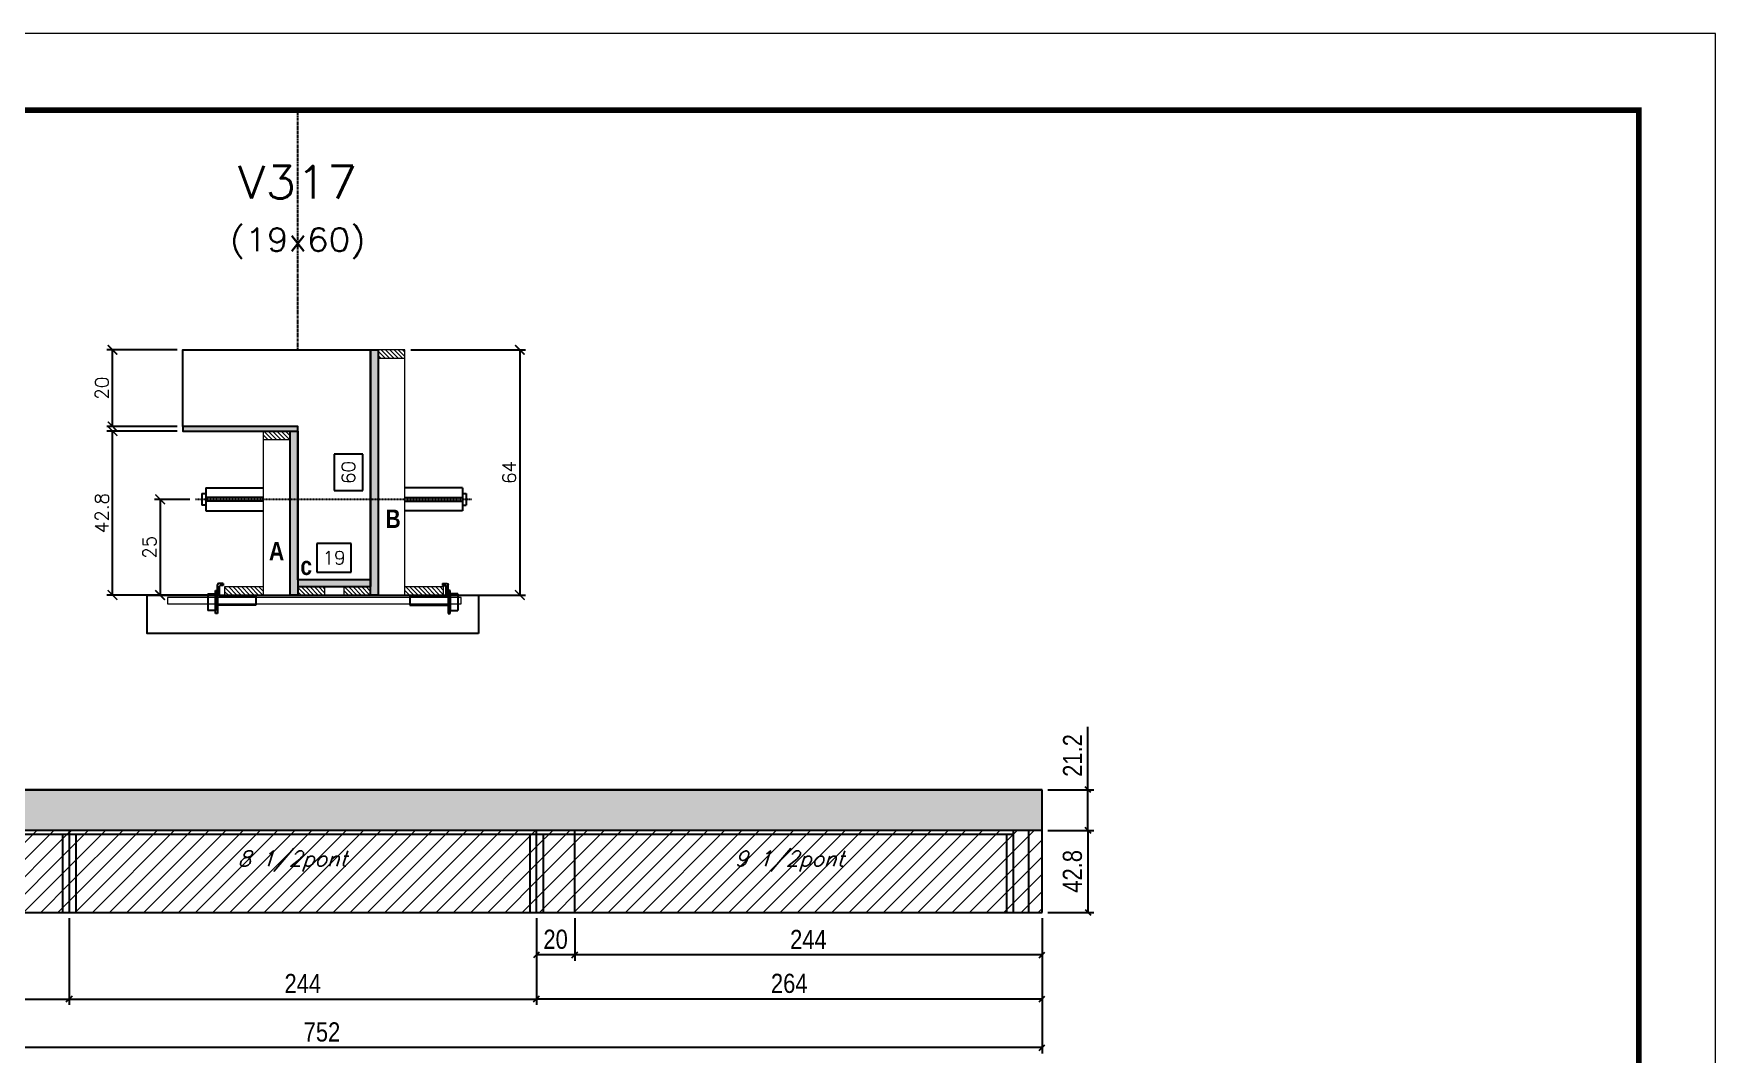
# Model space of a CAD drawing. Extents: x 137137 to 143418, y 10464 to 34486.
# Drawn here: x 140914 to 141792, y 24765 to 25297 of the extents above; entities that cross this region are included whole.
import ezdxf
from ezdxf.enums import TextEntityAlignment as Align

# ---------------------------------------------------------------- set-up
doc = ezdxf.new("R2010")
doc.units = 0
doc.linetypes.add('DASHED', pattern=[0.75, 0.5, -0.25])
doc.linetypes.add('HIDDEN', pattern=[0.375, 0.25, -0.125])
for name, color, linetype in [('barrote', 251, 'Continuous'), ('COTA', 241, 'Continuous'), ('Cota Seção (2x)', 4, 'Continuous'), ('detalhes', 4, 'Continuous'), ('Painéis', 200, 'Continuous'), ('presilha', 1, 'Continuous'), ('SARR_2.2x7', 40, 'Continuous'), ('SARR_3.5x7', 81, 'Continuous'), ('TENSOR', 3, 'Continuous'), ('texto', 7, 'Continuous'), ('Texto de Titulo', 7, 'Continuous'), ('Texto Qtd Sarr', 242, 'Continuous')]:
    doc.layers.add(name, color=color, linetype=linetype)
for name, color, linetype, lineweight in [('CONCRETO', 251, 'Continuous', 25), ('Folhas', 255, 'Continuous', 9), ('Hachura', 251, 'Continuous', 9), ('Madeira', 126, 'Continuous', 18), ('SARRAFO DE PRESSAO', 251, 'DASHED', 9), ('SCO-___-LAJ', 2, 'Continuous', 0), ('Texto Seção', 7, 'Continuous', 15)]:
    doc.layers.add(name, color=color, linetype=linetype, lineweight=lineweight)
doc.styles.add('COTA TECNICA', font='techl___.ttf', dxfattribs={"height": 10})
doc.styles.add('Romans', font='romans.shx')
doc.styles.add('TECNICA', font='techb___.ttf', dxfattribs={"height": 10})
doc.dimstyles.new('Cota Seção (2x)', dxfattribs={"dimtxt": 7, "dimasz": 5, "dimexe": 3, "dimexo": 3, "dimgap": 2, "dimtad": 3, "dimdec": 1, "dimlfac": 0.5, "dimzin": 12, "dimdsep": 46, "dimtxsty": 'Romans', "dimblk": 'ARCHTICK', "dimcen": 0, "dimclrd": 4, "dimclre": 4, "dimclrt": 1, "dimadec": 1, "dimazin": 3, "dimtfac": 1, "dimtdec": 1, "dimtmove": 0, "dimatfit": 3, "dimldrblk": 'OBLIQUE', "dimfxl": 1, "dimtolj": 1, "dimtzin": 12, "dimarcsym": 0})
doc.dimstyles.new('Cota Seção interna', dxfattribs={"dimtxt": 7, "dimasz": 6, "dimexe": 0.18, "dimexo": 2, "dimgap": -4, "dimtad": 3, "dimdec": 1, "dimlfac": 0.5, "dimzin": 12, "dimdsep": 46, "dimtxsty": 'Romans', "dimblk": 'ARCHTICK', "dimcen": 0.09, "dimse1": 1, "dimse2": 1, "dimsd1": 1, "dimsd2": 1, "dimclrd": 180, "dimclre": 5, "dimclrt": 1, "dimadec": 0, "dimazin": 3, "dimtfac": 1, "dimtdec": 1, "dimtofl": 0, "dimtmove": 0, "dimatfit": 3, "dimldrblk": 'ARCHTICK', "dimfxl": 1, "dimtolj": 1, "dimtzin": 0, "dimarcsym": 0})
doc.dimstyles.new('PAINEL', dxfattribs={"dimtxt": 10, "dimasz": 3, "dimexe": 3, "dimexo": 3, "dimgap": 3, "dimtad": 1, "dimdec": 1, "dimzin": 12, "dimdsep": 46, "dimtxsty": 'COTA TECNICA', "dimblk1": 'OBLIQUE', "dimblk2": 'OBLIQUE', "dimsah": 1, "dimcen": 0.9, "dimclrd": 4, "dimclre": 4, "dimclrt": 240, "dimadec": 1, "dimazin": 3, "dimtfac": 1, "dimtdec": 1, "dimtmove": 0, "dimatfit": 3, "dimfxl": 1, "dimtolj": 1, "dimtzin": 12, "dimarcsym": 0})
pattern_1 = [(45, (-1771.343, -8040.026), (-4.49012806, 4.49012806), [])]

# ---------------------------------------------------------------- blocks, each defined once
blk = doc.blocks.new('9999999999')
at = {"layer": 'Folhas'}
blk.add_lwpolyline([(98138.98, 34190.21), (99623.98, 34190.21), (99623.98, 35240.21), (98138.98, 35240.21)], close=True, dxfattribs=at)
at = {"layer": 'Folhas', "color": 30, "const_width": 3}
blk.add_lwpolyline([(98213.98, 34230.21), (99583.98, 34230.21), (99583.98, 35200.21), (98213.98, 35200.21)], close=True, dxfattribs=at)
blk = doc.blocks.new('_Oblique')
at = {"color": 0, "linetype": 'ByBlock', "lineweight": -2}
blk.add_line((-0.5, -0.5), (0.5, 0.5), dxfattribs=at)
blk = doc.blocks.new('*D1334')
at = {"layer": 'COTA', "color": 4, "linetype": 'ByBlock', "lineweight": -2, "transparency": 16777216}
for p, q in [((140688.7, 24835.61), (140688.7, 24790.38)), ((140932.7, 24835.61), (140932.7, 24790.38)), ((140688.7, 24793.38), (140932.7, 24793.38))]:
    blk.add_line(p, q, dxfattribs=at)
at = {"layer": 'Defpoints', "color": 0, "linetype": 'ByBlock', "transparency": 16777216}
for p in [(140688.7, 24838.61), (140932.7, 24838.61), (140932.7, 24793.38)]:
    blk.add_point(p, dxfattribs=at)
at = {"layer": 'COTA', "color": 4, "linetype": 'ByBlock', "lineweight": -2, "transparency": 16777216, "xscale": 3, "yscale": 3, "zscale": 3, "rotation": 180}
blk.add_blockref('_Oblique', (140688.7, 24793.38), dxfattribs=at)
at = {"layer": 'COTA', "color": 4, "linetype": 'ByBlock', "lineweight": -2, "transparency": 16777216, "xscale": 3, "yscale": 3, "zscale": 3}
blk.add_blockref('_Oblique', (140932.7, 24793.38), dxfattribs=at)
at = {"layer": 'COTA', "color": 240, "linetype": 'ByBlock', "transparency": 16777216, "insert": (140810.7, 24801.46), "char_height": 10, "attachment_point": 5, "style": 'COTA TECNICA'}
blk.add_mtext('\\A1;244', dxfattribs=at)
blk = doc.blocks.new('*D1335')
at = {"layer": 'COTA', "color": 4, "linetype": 'ByBlock', "lineweight": -2, "transparency": 16777216}
for p, q in [((140932.7, 24835.61), (140932.7, 24790.38)), ((141176.7, 24835.61), (141176.7, 24790.38)), ((140932.7, 24793.38), (141176.7, 24793.38))]:
    blk.add_line(p, q, dxfattribs=at)
at = {"layer": 'Defpoints', "color": 0, "linetype": 'ByBlock', "transparency": 16777216}
for p in [(140932.7, 24838.61), (141176.7, 24838.61), (141176.7, 24793.38)]:
    blk.add_point(p, dxfattribs=at)
at = {"layer": 'COTA', "color": 4, "linetype": 'ByBlock', "lineweight": -2, "transparency": 16777216, "xscale": 3, "yscale": 3, "zscale": 3, "rotation": 180}
blk.add_blockref('_Oblique', (140932.7, 24793.38), dxfattribs=at)
at = {"layer": 'COTA', "color": 4, "linetype": 'ByBlock', "lineweight": -2, "transparency": 16777216, "xscale": 3, "yscale": 3, "zscale": 3}
blk.add_blockref('_Oblique', (141176.7, 24793.38), dxfattribs=at)
at = {"layer": 'COTA', "color": 240, "linetype": 'ByBlock', "transparency": 16777216, "insert": (141054.7, 24801.46), "char_height": 10, "attachment_point": 5, "style": 'COTA TECNICA'}
blk.add_mtext('\\A1;244', dxfattribs=at)
blk = doc.blocks.new('*D1336')
at = {"layer": 'COTA', "color": 4, "linetype": 'ByBlock', "lineweight": -2, "transparency": 16777216}
for p, q in [((141176.7, 24835.61), (141176.7, 24790.38)), ((141440.7, 24835.61), (141440.7, 24790.38)), ((141440.7, 24793.38), (141176.7, 24793.38))]:
    blk.add_line(p, q, dxfattribs=at)
at = {"layer": 'Defpoints', "color": 0, "linetype": 'ByBlock', "transparency": 16777216}
for p in [(141176.7, 24838.61), (141440.7, 24838.61), (141176.7, 24793.38)]:
    blk.add_point(p, dxfattribs=at)
at = {"layer": 'COTA', "color": 4, "linetype": 'ByBlock', "lineweight": -2, "transparency": 16777216, "xscale": 3, "yscale": 3, "zscale": 3, "rotation": 180}
blk.add_blockref('_Oblique', (141176.7, 24793.38), dxfattribs=at)
at = {"layer": 'COTA', "color": 4, "linetype": 'ByBlock', "lineweight": -2, "transparency": 16777216, "xscale": 3, "yscale": 3, "zscale": 3}
blk.add_blockref('_Oblique', (141440.7, 24793.38), dxfattribs=at)
at = {"layer": 'COTA', "color": 240, "linetype": 'ByBlock', "transparency": 16777216, "insert": (141308.7, 24801.49), "char_height": 10, "attachment_point": 5, "style": 'COTA TECNICA'}
blk.add_mtext('\\A1;264', dxfattribs=at)
blk = doc.blocks.new('*D1337')
at = {"layer": 'COTA', "color": 4, "linetype": 'ByBlock', "lineweight": -2, "transparency": 16777216}
for p, q in [((141196.7, 24835.61), (141196.7, 24813.39)), ((141440.7, 24835.61), (141440.7, 24813.39)), ((141440.7, 24816.39), (141196.7, 24816.39))]:
    blk.add_line(p, q, dxfattribs=at)
at = {"layer": 'Defpoints', "color": 0, "linetype": 'ByBlock', "transparency": 16777216}
for p in [(141196.7, 24838.61), (141440.7, 24838.61), (141196.7, 24816.39)]:
    blk.add_point(p, dxfattribs=at)
at = {"layer": 'COTA', "color": 4, "linetype": 'ByBlock', "lineweight": -2, "transparency": 16777216, "xscale": 3, "yscale": 3, "zscale": 3, "rotation": 180}
blk.add_blockref('_Oblique', (141196.7, 24816.39), dxfattribs=at)
at = {"layer": 'COTA', "color": 4, "linetype": 'ByBlock', "lineweight": -2, "transparency": 16777216, "xscale": 3, "yscale": 3, "zscale": 3}
blk.add_blockref('_Oblique', (141440.7, 24816.39), dxfattribs=at)
at = {"layer": 'COTA', "color": 240, "linetype": 'ByBlock', "transparency": 16777216, "insert": (141318.7, 24824.46), "char_height": 10, "attachment_point": 5, "style": 'COTA TECNICA'}
blk.add_mtext('\\A1;244', dxfattribs=at)
blk = doc.blocks.new('*D1338')
at = {"layer": 'COTA', "color": 4, "linetype": 'ByBlock', "lineweight": -2, "transparency": 16777216}
for p, q in [((141176.7, 24835.61), (141176.7, 24813.39)), ((141196.7, 24835.61), (141196.7, 24813.39)), ((141196.7, 24816.39), (141176.7, 24816.39))]:
    blk.add_line(p, q, dxfattribs=at)
at = {"layer": 'Defpoints', "color": 0, "linetype": 'ByBlock', "transparency": 16777216}
for p in [(141176.7, 24838.61), (141196.7, 24838.61), (141176.7, 24816.39)]:
    blk.add_point(p, dxfattribs=at)
at = {"layer": 'COTA', "color": 4, "linetype": 'ByBlock', "lineweight": -2, "transparency": 16777216, "xscale": 3, "yscale": 3, "zscale": 3, "rotation": 180}
blk.add_blockref('_Oblique', (141176.7, 24816.39), dxfattribs=at)
at = {"layer": 'COTA', "color": 4, "linetype": 'ByBlock', "lineweight": -2, "transparency": 16777216, "xscale": 3, "yscale": 3, "zscale": 3}
blk.add_blockref('_Oblique', (141196.7, 24816.39), dxfattribs=at)
at = {"layer": 'COTA', "color": 240, "linetype": 'ByBlock', "transparency": 16777216, "insert": (141186.7, 24824.49), "char_height": 10, "attachment_point": 5, "style": 'COTA TECNICA'}
blk.add_mtext('\\A1;20', dxfattribs=at)
blk = doc.blocks.new('*D1349')
at = {"layer": 'COTA', "color": 4, "linetype": 'ByBlock', "lineweight": -2, "transparency": 16777216}
for p, q in [((141464.69, 24902.61), (141464.69, 24935.34)), ((141443.7, 24902.61), (141467.69, 24902.61)), ((141464.69, 24881.41), (141464.69, 24902.61)), ((141443.7, 24881.41), (141467.69, 24881.41))]:
    blk.add_line(p, q, dxfattribs=at)
at = {"layer": 'Defpoints', "color": 0, "linetype": 'ByBlock', "transparency": 16777216}
for p in [(141440.7, 24902.61), (141440.7, 24881.41), (141464.69, 24881.41)]:
    blk.add_point(p, dxfattribs=at)
at = {"layer": 'COTA', "color": 4, "linetype": 'ByBlock', "lineweight": -2, "transparency": 16777216, "xscale": 3, "yscale": 3, "zscale": 3}
for p, rotation in [((141464.69, 24902.61), 90), ((141464.69, 24881.41), 270)]:
    blk.add_blockref('_Oblique', p, dxfattribs=dict(at, rotation=rotation))
at = {"layer": 'COTA', "color": 240, "linetype": 'ByBlock', "transparency": 16777216, "insert": (141456.64, 24920.47), "char_height": 10, "attachment_point": 5, "rotation": 90, "style": 'COTA TECNICA'}
blk.add_mtext('\\A1;21.2', dxfattribs=at)
blk = doc.blocks.new('*D1350')
at = {"layer": 'COTA', "color": 4, "linetype": 'ByBlock', "lineweight": -2, "transparency": 16777216}
for p, q in [((141443.7, 24881.41), (141467.69, 24881.41)), ((141464.69, 24881.41), (141464.69, 24838.61)), ((141443.7, 24838.61), (141467.69, 24838.61))]:
    blk.add_line(p, q, dxfattribs=at)
at = {"layer": 'Defpoints', "color": 0, "linetype": 'ByBlock', "transparency": 16777216}
for p in [(141440.7, 24881.41), (141440.7, 24838.61), (141464.69, 24838.61)]:
    blk.add_point(p, dxfattribs=at)
at = {"layer": 'COTA', "color": 4, "linetype": 'ByBlock', "lineweight": -2, "transparency": 16777216, "xscale": 3, "yscale": 3, "zscale": 3}
for p, rotation in [((141464.69, 24881.41), 90), ((141464.69, 24838.61), 270)]:
    blk.add_blockref('_Oblique', p, dxfattribs=dict(at, rotation=rotation))
at = {"layer": 'COTA', "color": 240, "linetype": 'ByBlock', "transparency": 16777216, "insert": (141456.6, 24860.01), "char_height": 10, "attachment_point": 5, "rotation": 90, "style": 'COTA TECNICA'}
blk.add_mtext('\\A1;42.8', dxfattribs=at)
blk = doc.blocks.new('titulo1')
at = {"layer": 'Defpoints', "color": 252, "linetype": 'HIDDEN', "ltscale": 2}
blk.add_line((0, 0), (0, 125), dxfattribs=at)
at = {"layer": 'Defpoints', "style": 'Romans', "oblique": 15}
blk.add_attdef('FOLHA', text='', height=10, dxfattribs=at).set_placement((0, 15.58), align=Align.MIDDLE_CENTER)
at = {"layer": 'Texto Qtd Sarr', "color": 3, "style": 'Romans', "oblique": 15}
for tag, height, p in [('TITULO', 17, (0, 71.45)), ('SEÇÃO', 12, (0, 41.55))]:
    blk.add_attdef(tag, text='', height=height, dxfattribs=at).set_placement(p, align=Align.MIDDLE_CENTER)
blk = doc.blocks.new('_ArchTick')
at = {"color": 0, "linetype": 'ByBlock', "const_width": 0.15}
blk.add_lwpolyline([(-0.5, -0.5), (0.5, 0.5)], dxfattribs=at)
blk = doc.blocks.new('*D1351')
at = {"layer": 'COTA', "color": 4, "lineweight": -2, "transparency": 16777216}
for p, q in [((140989.04, 25089.78), (140952.32, 25089.78)), ((140955.32, 25004.18), (140955.32, 25089.78)), ((141006.64, 25004.18), (140952.32, 25004.18))]:
    blk.add_line(p, q, dxfattribs=at)
at = {"layer": 'Defpoints', "color": 0, "transparency": 16777216}
for p in [(140955.32, 25089.78), (140992.04, 25089.78), (141009.64, 25004.18)]:
    blk.add_point(p, dxfattribs=at)
at = {"layer": 'COTA', "color": 4, "lineweight": -2, "transparency": 16777216, "xscale": 5, "yscale": 5, "zscale": 5}
for p, rotation in [((140955.32, 25089.78), 90), ((140955.32, 25004.18), 270)]:
    blk.add_blockref('_ArchTick', p, dxfattribs=dict(at, rotation=rotation))
at = {"layer": 'COTA', "color": 1, "transparency": 16777216, "insert": (140949.82, 25046.98), "char_height": 7, "attachment_point": 5, "rotation": 90, "style": 'Romans'}
blk.add_mtext('\\A1;42.8', dxfattribs=at)
blk = doc.blocks.new('*D1352')
at = {"layer": 'COTA', "color": 4, "lineweight": -2, "transparency": 16777216}
for p, q in [((140989.04, 25132.18), (140952.32, 25132.18)), ((140955.32, 25092.18), (140955.32, 25132.18)), ((140989.04, 25092.18), (140952.32, 25092.18))]:
    blk.add_line(p, q, dxfattribs=at)
at = {"layer": 'Defpoints', "color": 0, "transparency": 16777216}
for p in [(140955.32, 25132.18), (140992.04, 25132.18), (140992.04, 25092.18)]:
    blk.add_point(p, dxfattribs=at)
at = {"layer": 'COTA', "color": 4, "lineweight": -2, "transparency": 16777216, "xscale": 5, "yscale": 5, "zscale": 5}
for p, rotation in [((140955.32, 25132.18), 90), ((140955.32, 25092.18), 270)]:
    blk.add_blockref('_ArchTick', p, dxfattribs=dict(at, rotation=rotation))
at = {"layer": 'COTA', "color": 1, "transparency": 16777216, "insert": (140949.82, 25112.18), "char_height": 7, "attachment_point": 5, "rotation": 90, "style": 'Romans'}
blk.add_mtext('\\A1;20', dxfattribs=at)
blk = doc.blocks.new('*D1353')
at = {"layer": 'Cota Seção (2x)', "color": 180, "lineweight": -2, "transparency": 16777216}
for p, q in [((141086.04, 25077.68), (141071.04, 25077.68)), ((141071.04, 25077.68), (141071.04, 25058.68)), ((141086.04, 25058.68), (141086.04, 25077.68)), ((141071.04, 25058.68), (141086.04, 25058.68))]:
    blk.add_line(p, q, dxfattribs=at)
at = {"layer": 'Defpoints', "color": 0, "transparency": 16777216}
for p in [(141052.04, 25132.18), (141090.04, 25132.18), (141052.04, 25012.18)]:
    blk.add_point(p, dxfattribs=at)
at = {"layer": 'Cota Seção (2x)', "color": 1, "transparency": 16777216, "insert": (141078.54, 25068.18), "char_height": 7, "attachment_point": 5, "rotation": 90, "style": 'Romans'}
blk.add_mtext('\\A1;60', dxfattribs=at)
blk = doc.blocks.new('PRESILHA METÁLICA 1')
at = {"layer": 'presilha'}
for p, q in [((6, 15.5), (7.5, 15.5)), ((6, -2.5), (6, 15.5)), ((7.5, 10.6), (7.5, 19.9)), ((7.5, 15.5), (7.5, -2.5)), ((12, 21), (8.6, 21)), ((9, 11.6), (9, 18.9)), ((12, 19.5), (9.6, 19.5)), ((12, 21), (12, 19.5)), ((0, 13), (6, 13)), ((0, 13), (0, 0)), ((6, 0), (0, 0)), ((6, 13), (6, 0)), ((37.5, 4.1), (7.5, 4.1)), ((37.5, 11), (9.6, 11)), ((37.5, 11), (37.5, 4.1)), ((7.5, -2.5), (6, -2.5))]:
    blk.add_line(p, q, dxfattribs=at)
for centre, radius, start, end in [((8.6, 19.9), 1.14, 90, 180), ((9.6, 18.9), 0.57, 90, 180), ((9.6, 11.6), 0.57, 180, 270)]:
    blk.add_arc(centre, radius, start, end, dxfattribs=at)
blk = doc.blocks.new('*D1354')
at = {"layer": 'Cota Seção (2x)', "color": 180, "lineweight": -2, "transparency": 16777216}
for p, q in [((141080.04, 25031.18), (141062.04, 25031.18)), ((141062.04, 25031.18), (141062.04, 25016.18)), ((141080.04, 25016.18), (141080.04, 25031.18)), ((141062.04, 25016.18), (141080.04, 25016.18))]:
    blk.add_line(p, q, dxfattribs=at)
at = {"layer": 'Defpoints', "color": 0, "transparency": 16777216}
for p in [(141052.04, 25012.18), (141052.04, 25004.18), (141090.04, 25004.18)]:
    blk.add_point(p, dxfattribs=at)
at = {"layer": 'Cota Seção (2x)', "color": 1, "transparency": 16777216, "insert": (141071.04, 25023.68), "char_height": 7, "attachment_point": 5, "style": 'Romans'}
blk.add_mtext('\\A1;19', dxfattribs=at)
blk = doc.blocks.new('*D1355')
at = {"layer": 'COTA', "color": 4, "lineweight": -2, "transparency": 16777216}
for p, q in [((141111.04, 25132.18), (141171.01, 25132.18)), ((141168.01, 25132.18), (141168.01, 25004.18)), ((141111.04, 25004.18), (141171.01, 25004.18))]:
    blk.add_line(p, q, dxfattribs=at)
at = {"layer": 'Defpoints', "color": 0, "transparency": 16777216}
for p in [(141108.04, 25132.18), (141108.04, 25004.18), (141168.01, 25004.18)]:
    blk.add_point(p, dxfattribs=at)
at = {"layer": 'COTA', "color": 4, "lineweight": -2, "transparency": 16777216, "xscale": 5, "yscale": 5, "zscale": 5}
for p, rotation in [((141168.01, 25132.18), 90), ((141168.01, 25004.18), 270)]:
    blk.add_blockref('_ArchTick', p, dxfattribs=dict(at, rotation=rotation))
at = {"layer": 'COTA', "color": 1, "transparency": 16777216, "insert": (141162.51, 25068.18), "char_height": 7, "attachment_point": 5, "rotation": 90, "style": 'Romans'}
blk.add_mtext('\\A1;64', dxfattribs=at)
blk = doc.blocks.new('*D1356')
at = {"layer": 'COTA', "color": 4, "lineweight": -2, "transparency": 16777216}
for p, q in [((140995.74, 25054.15), (140977.18, 25054.15)), ((140980.18, 25054.15), (140980.18, 25004.18)), ((140995.74, 25004.18), (140977.18, 25004.18))]:
    blk.add_line(p, q, dxfattribs=at)
at = {"layer": 'Defpoints', "color": 0, "transparency": 16777216}
for p in [(140998.74, 25054.15), (140980.18, 25004.18), (140998.74, 25004.18)]:
    blk.add_point(p, dxfattribs=at)
at = {"layer": 'COTA', "color": 4, "lineweight": -2, "transparency": 16777216, "xscale": 5, "yscale": 5, "zscale": 5}
for p, rotation in [((140980.18, 25054.15), 90), ((140980.18, 25004.18), 270)]:
    blk.add_blockref('_ArchTick', p, dxfattribs=dict(at, rotation=rotation))
at = {"layer": 'COTA', "color": 1, "transparency": 16777216, "insert": (140974.68, 25029.16), "char_height": 7, "attachment_point": 5, "rotation": 90, "style": 'Romans'}
blk.add_mtext('\\A1;25', dxfattribs=at)
blk = doc.blocks.new('*D1442')
at = {"layer": 'COTA', "color": 4, "lineweight": -2, "ltscale": 25, "transparency": 16777216}
for p, q in [((140688.7, 24835.61), (140688.7, 24765.02)), ((141440.7, 24835.61), (141440.7, 24765.02)), ((141440.7, 24768.02), (140688.7, 24768.02))]:
    blk.add_line(p, q, dxfattribs=at)
at = {"layer": 'Defpoints', "color": 0, "ltscale": 25, "transparency": 16777216}
for p in [(140688.7, 24838.61), (141440.7, 24838.61), (140688.7, 24768.02)]:
    blk.add_point(p, dxfattribs=at)
at = {"layer": 'COTA', "color": 4, "lineweight": -2, "ltscale": 25, "transparency": 16777216, "xscale": 3, "yscale": 3, "zscale": 3, "rotation": 180}
blk.add_blockref('_Oblique', (140688.7, 24768.02), dxfattribs=at)
at = {"layer": 'COTA', "color": 4, "lineweight": -2, "ltscale": 25, "transparency": 16777216, "xscale": 3, "yscale": 3, "zscale": 3}
blk.add_blockref('_Oblique', (141440.7, 24768.02), dxfattribs=at)
at = {"layer": 'COTA', "color": 240, "ltscale": 25, "transparency": 16777216, "insert": (141064.7, 24776.13), "char_height": 10, "attachment_point": 5, "style": 'COTA TECNICA'}
blk.add_mtext('\\A1;752', dxfattribs=at)

msp = doc.modelspace()

# ---------------------------------------------------------------- hatches: boundary and pattern name
at = {"layer": 'COTA', "linetype": 'ByBlock'}
h = msp.add_hatch(dxfattribs=at)
h.set_pattern_fill('AR-CONC', color=256, scale=0.03)
h.set_pattern_definition([(50, (-1771.343, -8040.0258), (5.46554007, -0.47817257), [0.5715, -6.2865]), (355, (-1771.343, -8040.026), (-1.05730264, 5.73170536), [0.4572, -5.02921753]), (100.4514447, (-1770.8874, -8040.0656), (4.40823741, 5.25353256), [0.48570026, -5.34270734]), (46.1842, (-1771.343, -8038.502), (8.13237123, -1.26126984), [0.85725, -9.42975]), (96.6355576, (-1770.665, -8038.607), (7.12212402, 7.42278374), [0.7285507, -8.01406824]), (351.184151, (-1771.343, -8038.502), (7.122124, 7.42278374), [0.685799, -7.54379196]), (21, (-1770.581, -8038.8828), (4.54843174, -3.06795595), [0.5715, -6.2865]), (326, (-1770.581, -8038.883), (1.85406085, 5.52563898), [0.4572, -5.0292]), (71.451445, (-1770.202, -8039.1384), (6.40249258, 2.45768307), [0.48570026, -5.34269813]), (37.5, (-1771.3429, -8040.0258), (0.092658098, 2.536651166), [0, -4.96824, 0, -5.1054, 0, -5.04825]), (7.5, (-1771.343, -8040.0258), (2.004589875, 3.005417245), [0, -2.91084, 0, -4.85394, 0, -1.92405]), (327.5, (-1773.0422, -8040.0258), (4.067717855, -0.17186232), [0, -1.905, 0, -5.9436, 0, -7.8867]), (317.5, (-1773.804, -8040.0258), (4.44387544, 0.76279473), [0, -2.4765, 0, -3.94716, 0, -5.6007])])
h.paths.add_polyline_path([(140688.7, 24902.61), (140688.7, 24881.41), (141440.7, 24881.41), (141440.7, 24902.61)])
at = {"layer": 'Hachura'}
h = msp.add_hatch(color=256, dxfattribs=at)
h.dxf.hatch_style = 1
h.paths.add_polyline_path([(141090.04, 25132.18), (141094.04, 25132.18), (141094.04, 25004.18), (141090.04, 25004.18)])
h = msp.add_hatch(dxfattribs=at)
h.set_pattern_fill('ANSI31', color=256, scale=0.5, angle=270, style=0)
h.set_pattern_definition([(315, (163901.8627, 16824.5315), (1.12253202, 1.12253202), [])])
h.paths.add_polyline_path([(141108.04, 25127.78), (141108.04, 25132.18), (141094.04, 25132.18), (141094.04, 25127.78)])
h = msp.add_hatch(color=256, dxfattribs=at)
h.dxf.hatch_style = 1
h.paths.add_polyline_path([(141052.04, 25089.78), (141052.04, 25092.18), (140992.04, 25092.18), (140992.04, 25089.78)])
h = msp.add_hatch(dxfattribs=at)
h.set_pattern_fill('ANSI31', color=256, scale=0.5, angle=270, style=0)
h.set_pattern_definition([(315, (163961.8627, 16782.1315), (1.12253202, 1.12253202), [])])
h.paths.add_polyline_path([(141048.04, 25085.38), (141048.04, 25089.78), (141034.04, 25089.78), (141034.04, 25085.38)])
h = msp.add_hatch(color=256, dxfattribs=at)
h.dxf.hatch_style = 1
h.paths.add_polyline_path([(141048.04, 25089.78), (141052.04, 25089.78), (141052.04, 25004.18), (141048.04, 25004.18)])
h = msp.add_hatch(color=256, dxfattribs=at)
h.dxf.hatch_style = 1
h.paths.add_polyline_path([(141090.04, 25008.58), (141090.04, 25012.18), (141052.04, 25012.18), (141052.04, 25008.58)])
h = msp.add_hatch(dxfattribs=at)
h.set_pattern_fill('ANSI31', color=256, scale=0.5, angle=270, style=0)
h.set_pattern_definition([(315, (163961.8627, 16774.5315), (1.12253202, 1.12253202), [])])
h.paths.add_polyline_path([(141014.04, 25004.18), (141014.04, 25008.58), (141034.04, 25008.58), (141034.04, 25004.18)])
h = msp.add_hatch(dxfattribs=at)
h.set_pattern_fill('ANSI31', color=256, scale=0.5, angle=270, style=0)
h.set_pattern_definition([(315, (163970.6627, 16774.5315), (1.12253202, 1.12253202), [])])
h.paths.add_polyline_path([(141052.04, 25004.18), (141052.04, 25008.58), (141066.04, 25008.58), (141066.04, 25004.18)])
h = msp.add_hatch(dxfattribs=at)
h.set_pattern_fill('ANSI31', color=256, scale=0.5, angle=270, style=0)
h.set_pattern_definition([(315, (163970.6648, 16774.5315), (1.12253202, 1.12253202), [])])
h.paths.add_polyline_path([(141090.04, 25004.18), (141090.04, 25008.58), (141076.04, 25008.58), (141076.04, 25004.18)])
h = msp.add_hatch(dxfattribs=at)
h.set_pattern_fill('ANSI31', color=256, scale=0.5, angle=270, style=0)
h.set_pattern_definition([(315, (163867.8627, 16774.5315), (1.12253202, 1.12253202), [])])
h.paths.add_polyline_path([(141108.04, 25004.18), (141108.04, 25008.58), (141128.04, 25008.58), (141128.04, 25004.18)])
at = {"layer": 'Hachura', "linetype": 'ByBlock'}
h = msp.add_hatch(dxfattribs=at)
h.set_pattern_fill('ANSI31', color=256, scale=2)
h.set_pattern_definition(pattern_1)
h.paths.add_polyline_path([(140688.7, 24881.41), (140688.7, 24838.61), (140932.7, 24838.61), (140932.7, 24881.41)])
h = msp.add_hatch(dxfattribs=at)
h.set_pattern_fill('ANSI31', color=256, scale=2)
h.set_pattern_definition(pattern_1)
h.paths.add_polyline_path([(141176.7, 24838.61), (141176.7, 24881.41), (140932.7, 24881.41), (140932.7, 24838.61)])
h = msp.add_hatch(dxfattribs=at)
h.set_pattern_fill('ANSI31', color=256, scale=2)
h.set_pattern_definition(pattern_1)
h.paths.add_polyline_path([(141196.7, 24881.41), (141176.7, 24881.41), (141176.7, 24838.61), (141196.7, 24838.61)])
h = msp.add_hatch(dxfattribs=at)
h.set_pattern_fill('ANSI31', color=256, scale=2)
h.set_pattern_definition(pattern_1)
h.paths.add_polyline_path([(141440.7, 24838.61), (141440.7, 24881.41), (141196.7, 24881.41), (141196.7, 24838.61)])

# ---------------------------------------------------------------- linework, layer by layer
at = {"ltscale": 3}
for p, q in [((141002.04, 25057.15), (141002.04, 25051.15)), ((141002.04, 25057.15), (141004.04, 25057.15)), ((141004.04, 25060.15), (141004.04, 25048.15)), ((141004.04, 25060.15), (141034.04, 25060.15)), ((141034.04, 25055.15), (141004.04, 25055.15)), ((141138.04, 25060.15), (141108.04, 25060.15)), ((141108.04, 25055.15), (141138.04, 25055.15)), ((141138.04, 25060.15), (141138.04, 25048.15)), ((141138.04, 25057.15), (141140.04, 25057.15)), ((141140.04, 25057.15), (141140.04, 25051.15)), ((141004.04, 25051.15), (141002.04, 25051.15)), ((141034.04, 25053.15), (141004.04, 25053.15)), ((141004.04, 25048.15), (141034.04, 25048.15)), ((141108.04, 25053.15), (141138.04, 25053.15)), ((141138.04, 25048.15), (141108.04, 25048.15)), ((141138.04, 25051.15), (141140.04, 25051.15))]:
    msp.add_line(p, q, dxfattribs=at)
at = {"layer": 'barrote'}
msp.add_lwpolyline([(141146.41, 24984.18), (140973.44, 24984.18), (140973.44, 25004.18), (141146.41, 25004.18)], close=True, dxfattribs=at)
at = {"layer": 'CONCRETO'}
msp.add_lwpolyline([(141052.04, 25092.18), (140992.04, 25092.18), (140992.04, 25132.18), (141052.04, 25132.18), (141052.04, 25132.18), (141090.04, 25132.18), (141090.04, 25008.58), (141090.04, 25008.58), (141090.04, 25012.18), (141052.04, 25012.18)], close=True, dxfattribs=at)
at = {"layer": 'COTA', "linetype": 'ByBlock'}
for p, q in [((141440.7, 24902.61), (140688.7, 24902.61)), ((140688.7, 24902.61), (141440.7, 24902.61)), ((141440.7, 24881.41), (141440.7, 24902.61))]:
    msp.add_line(p, q, dxfattribs=at)
at = {"layer": 'Madeira'}
for points in [[(141108.04, 25127.78), (141108.04, 25132.18), (141094.04, 25132.18), (141094.04, 25127.78)], [(141108.04, 25132.18), (141094.04, 25132.18), (141094.04, 25004.18), (141108.04, 25004.18)], [(141048.04, 25085.38), (141048.04, 25089.78), (141034.04, 25089.78), (141034.04, 25085.38)], [(141048.04, 25089.78), (141034.04, 25089.78), (141034.04, 25004.18), (141048.04, 25004.18)], [(141014.04, 25004.18), (141014.04, 25008.58), (141034.04, 25008.58), (141034.04, 25004.18)], [(141052.04, 25004.18), (141052.04, 25008.58), (141066.04, 25008.58), (141066.04, 25004.18)], [(141090.04, 25004.18), (141090.04, 25008.58), (141076.04, 25008.58), (141076.04, 25004.18)], [(141108.04, 25004.18), (141108.04, 25008.58), (141128.04, 25008.58), (141128.04, 25004.18)]]:
    msp.add_lwpolyline(points, close=True, dxfattribs=at)
at = {"layer": 'Painéis', "linetype": 'ByBlock'}
for p, q in [((141440.7, 24881.41), (140688.7, 24881.41)), ((140932.7, 24881.41), (140932.7, 24838.61)), ((141176.7, 24838.61), (141176.7, 24881.41)), ((141196.7, 24838.61), (141196.7, 24881.41)), ((141440.7, 24838.61), (141440.7, 24881.41)), ((140688.7, 24838.61), (141440.7, 24838.61))]:
    msp.add_line(p, q, dxfattribs=at)
at = {"layer": 'Painéis'}
for points in [[(141090.04, 25132.18), (141094.04, 25132.18), (141094.04, 25004.18), (141090.04, 25004.18)], [(141052.04, 25089.78), (141052.04, 25092.18), (140992.04, 25092.18), (140992.04, 25089.78)], [(141048.04, 25089.78), (141052.04, 25089.78), (141052.04, 25004.18), (141048.04, 25004.18)], [(141090.04, 25008.58), (141090.04, 25012.18), (141052.04, 25012.18), (141052.04, 25008.58)]]:
    msp.add_lwpolyline(points, close=True, dxfattribs=at)
at = {"layer": 'SARR_2.2x7', "linetype": 'Continuous'}
for p, q in [((140932.7, 24879.21), (140703.7, 24879.21)), ((141176.7, 24879.21), (140932.7, 24879.21)), ((141425.7, 24879.21), (141176.7, 24879.21)), ((141433.7, 24881.41), (141433.7, 24838.61))]:
    msp.add_line(p, q, dxfattribs=at)
at = {"layer": 'SARR_3.5x7'}
for p, q in [((140929.2, 24879.21), (140929.2, 24838.61)), ((140936.2, 24879.21), (140936.2, 24838.61)), ((141173.2, 24879.21), (141173.2, 24838.61)), ((141180.2, 24879.21), (141180.2, 24838.61)), ((141422.2, 24879.21), (141422.2, 24838.61)), ((141425.7, 24881.41), (141425.7, 24838.61))]:
    msp.add_line(p, q, dxfattribs=at)
at = {"layer": 'SCO-___-LAJ', "color": 1}
msp.add_lwpolyline([(141137.4, 25002.84), (140984.1, 25002.84), (140984.1, 24999.64), (141137.4, 24999.64)], close=True, dxfattribs=at)
at = {"layer": 'TENSOR', "linetype": 'HIDDEN', "ltscale": 0.5}
msp.add_line((141143.04, 25054.15), (140998.74, 25054.15), dxfattribs=at)

# ---------------------------------------------------------------- block references
at = {"layer": 'presilha', "yscale": 0.6666666666666666, "zscale": 0.6666666666666666}
for p, xscale in [((141005.17, 24996.21), 0.6666666666666666), ((141135.62, 24996.21), -0.6666666666666666)]:
    msp.add_blockref('PRESILHA METÁLICA 1', p, dxfattribs=dict(at, xscale=xscale))
at = {"layer": 'SARRAFO DE PRESSAO', "color": 6, "linetype": 'ByBlock'}
msp.add_blockref('9999999999', (42168.31, -9943.03), dxfattribs=at)
at = {"layer": 'Texto Seção'}
ref = msp.add_blockref('titulo1', (141052.04, 25132.18), dxfattribs=at)
ref.add_attrib('TITULO', 'V317', dxfattribs={"layer": 'Texto de Titulo', "color": 7, "height": 17, "style": 'Romans', "width": 1.1}).set_placement((141052.04, 25219.68), align=Align.MIDDLE_CENTER)
ref.add_attrib('SEÇÃO', '(19x60)', dxfattribs={"layer": 'Texto de Titulo', "color": 7, "height": 12, "style": 'Romans', "width": 1.1}).set_placement((141052.04, 25189.68), align=Align.MIDDLE_CENTER)

# ---------------------------------------------------------------- texts
at = {"layer": 'detalhes', "style": 'TECNICA'}
for s, p in [('B', (141097.87, 25039.21)), ('A', (141037.04, 25022.36)), ('c', (141053.42, 25014.67))]:
    msp.add_text(s, height=9.6, dxfattribs=at).set_placement(p)
at = {"layer": 'texto', "color": 2, "char_height": 8, "attachment_point": 5, "style": 'Romans'}
for s, insert in [('{\\Q19;\\C256;8 1/2pont}', (141049.24, 24865.3)), ('{\\Q19;\\C256;9 1/2pont}', (141308.75, 24865.3))]:
    msp.add_mtext(s, dxfattribs=dict(at, insert=insert))

# ---------------------------------------------------------------- dimensions: what is measured, and where the dimension line sits
at = {"layer": 'COTA'}
for base, p1, p2, picture, middle in [((140955.32, 25132.18), (140992.04, 25092.18), (140992.04, 25132.18), '*D1352', (140949.82, 25112.18)), ((141168.01, 25004.18), (141108.04, 25132.18), (141108.04, 25004.18), '*D1355', (141162.51, 25068.18)), ((140955.32, 25089.78), (141009.64, 25004.18), (140992.04, 25089.78), '*D1351', (140949.82, 25046.98)), ((140980.18, 25004.18), (140998.74, 25054.15), (140998.74, 25004.18), '*D1356', (140974.68, 25029.16))]:
    dim = msp.add_linear_dim(base=base, p1=p1, p2=p2, angle=90, dimstyle='Cota Seção (2x)', dxfattribs=at)
    dim.commit()
    dim.dimension.update_dxf_attribs({"geometry": picture, "text_midpoint": middle})
at = {"layer": 'COTA', "linetype": 'ByBlock'}
dim = msp.add_linear_dim(base=(141464.69, 24881.41), p1=(141440.7, 24902.61), p2=(141440.7, 24881.41), angle=90, dimstyle='PAINEL', dxfattribs=at)
dim.commit()
dim.dimension.update_dxf_attribs({"geometry": '*D1349', "text_midpoint": (141464.69, 24920.47), "dimtype": 160})
dim = msp.add_linear_dim(base=(141464.69, 24838.61), p1=(141440.7, 24881.41), p2=(141440.7, 24838.61), angle=90, dimstyle='PAINEL', dxfattribs=at)
dim.commit()
dim.dimension.update_dxf_attribs({"geometry": '*D1350', "text_midpoint": (141456.6, 24860.01)})
for base, p1, p2, picture, middle in [((140932.7, 24793.38), (140688.7, 24838.61), (140932.7, 24838.61), '*D1334', (140810.7, 24801.46)), ((141176.7, 24793.38), (140932.7, 24838.61), (141176.7, 24838.61), '*D1335', (141054.7, 24801.46)), ((141176.7, 24793.38), (141440.7, 24838.61), (141176.7, 24838.61), '*D1336', (141308.7, 24801.49)), ((141196.7, 24816.39), (141440.7, 24838.61), (141196.7, 24838.61), '*D1337', (141318.7, 24824.46))]:
    dim = msp.add_linear_dim(base=base, p1=p1, p2=p2, dimstyle='PAINEL', dxfattribs=at)
    dim.commit()
    dim.dimension.update_dxf_attribs({"geometry": picture, "text_midpoint": middle})
at = {"layer": 'COTA', "ltscale": 25}
dim = msp.add_linear_dim(base=(140688.7, 24768.02), p1=(141440.7, 24838.61), p2=(140688.7, 24838.61), dimstyle='PAINEL', dxfattribs=at)
dim.commit()
dim.dimension.update_dxf_attribs({"geometry": '*D1442', "text_midpoint": (141064.7, 24776.13)})
at = {"layer": 'COTA', "linetype": 'ByBlock'}
dim = msp.add_linear_dim(base=(141176.7, 24816.39), p1=(141196.7, 24838.61), p2=(141176.7, 24838.61), dimstyle='PAINEL', dxfattribs=at)
dim.commit()
dim.dimension.update_dxf_attribs({"geometry": '*D1338', "text_midpoint": (141186.7, 24816.39), "dimtype": 160})
at = {"layer": 'Cota Seção (2x)'}
for base, p1, p2, angle, picture, middle in [((141090.04, 25132.18), (141052.04, 25012.18), (141052.04, 25132.18), 90, '*D1353', (141090.04, 25068.18)), ((141052.04, 25012.18), (141090.04, 25004.18), (141052.04, 25004.18), 180, '*D1354', (141071.04, 25012.18))]:
    dim = msp.add_linear_dim(base=base, p1=p1, p2=p2, angle=angle, dimstyle='Cota Seção interna', dxfattribs=at)
    dim.commit()
    dim.dimension.update_dxf_attribs({"geometry": picture, "text_midpoint": middle, "dimtype": 160})

doc.saveas('drawing.dxf')
